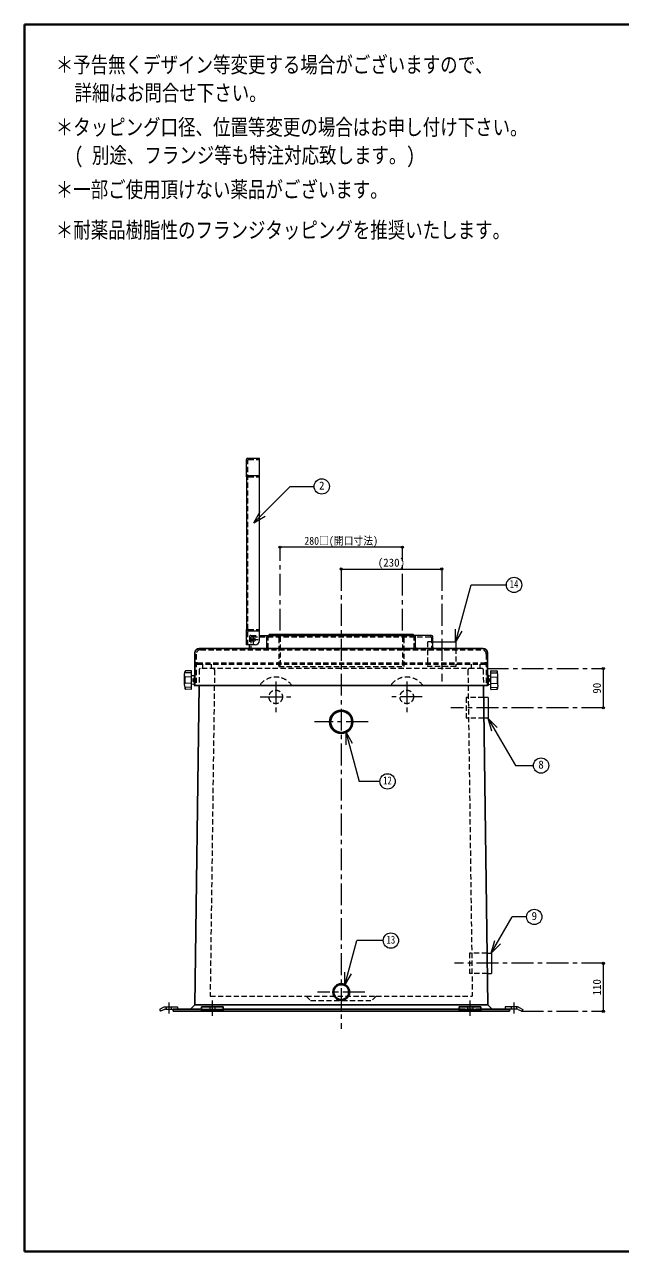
# Model space of a CAD drawing. Units: millimetres, scale not verified. Extents: x -2123 to 1927, y -1358 to 1452.
# Drawn here: x -2123 to -759, y -1358 to 1452 of the extents above; entities that cross this region are included whole.
import ezdxf
from ezdxf.enums import TextEntityAlignment as Align

# ---------------------------------------------------------------- set-up
doc = ezdxf.new("R2010")
doc.units = ezdxf.units.MM
doc.header["$LTSCALE"] = 10
doc.header["$PDMODE"] = 32
doc.header["$PDSIZE"] = 5
doc.linetypes.add('CHAIN1', pattern=[8, 5, -1, 1, -1])
doc.linetypes.add('DASHED1', pattern=[1.8, 1.2, -0.6])
doc.layers.add('0-0', color=4, linetype='Continuous', lineweight=9)
doc.styles.add('ＭＳ ゴシック', font='')
doc.styles.get('ＭＳ ゴシック').set_extended_font_data('MS Gothic')

msp = doc.modelspace()

# ---------------------------------------------------------------- linework, layer by layer
at = {"layer": '0-0', "color": 1, "lineweight": 40}
for p, q in [((-2122.8, -1358.09), (-2122.8, 1451.91)), ((1927.2, 1451.91), (-2122.8, 1451.91)), ((1927.2, -1358.09), (-2122.8, -1358.09))]:
    msp.add_line(p, q, dxfattribs=at)
at = {"layer": '0-0'}
for p, q in [((-1614.68, 416.04), (-1614.68, 456.04)), ((-1611.68, 459.04), (-1584.68, 459.04)), ((-1584.68, 419.04), (-1584.68, 459.04)), ((-1257.8, 254.91), (-1537.8, 254.91)), ((-1397.8, 204.91), (-1167.8, 204.91)), ((-1614.68, 31.04), (-1614.68, 66.04)), ((-1584.68, 41.04), (-1584.68, 63.04)), ((-1594.68, 31.04), (-1614.68, 31.04)), ((-1607.8, 25.91), (-1607.8, 31.04)), ((-1584.68, 52.91), (-1564.8, 52.91)), ((-1190.8, 52.91), (-1230.8, 52.91)), ((-1187.8, 25.91), (-1187.8, 49.91)), ((-1187.8, 37.91), (-1135.3, 37.91)), ((-1135.3, 37.91), (-1135.3, 22.91)), ((-797.8, -23.09), (-797.8, -113.09)), ((-1061.6, -89.59), (-1071.91, -89.59)), ((-1061.6, -89.59), (-1061.6, -136.59)), ((-1061.6, -136.59), (-1071.28, -136.59)), ((-797.8, -698.09), (-797.8, -808.09))]:
    msp.add_line(p, q, dxfattribs=at)
at = {"layer": '0-0', "linetype": 'DASHED1'}
for p, q in [((-1611.68, 31.04), (-1611.68, 454.54)), ((-1610.18, 456.04), (-1584.68, 456.04)), ((-1610.18, 416.04), (-1584.68, 416.04)), ((-1610.18, 66.04), (-1584.68, 66.04)), ((-1607.8, 49.91), (-1607.8, 31.04)), ((-1604.8, 52.91), (-1584.68, 52.91)), ((-1604.8, 46.91), (-1604.8, 22.91)), ((-1601.8, 49.91), (-1193.8, 49.91)), ((-1564.8, 22.91), (-1564.8, 46.91)), ((-1542.8, 55.91), (-1542.8, 52.91)), ((-1540.8, 46.91), (-1540.8, -18.09)), ((-1537.8, 49.91), (-1537.8, -18.09)), ((-1257.8, 49.91), (-1257.8, -18.09)), ((-1254.8, 46.91), (-1254.8, -18.09)), ((-1252.8, 55.91), (-1252.8, 52.91)), ((-1230.8, 22.91), (-1230.8, 46.91)), ((-1200.3, 37.91), (-1200.3, -18.09)), ((-1187.8, 37.91), (-1200.3, 37.91)), ((-1190.8, 46.91), (-1190.8, 22.91)), ((-1135.3, 22.91), (-1135.3, -18.09)), ((-1695.33, -13.09), (-1695.33, -23.09)), ((-1540.8, -18.09), (-1254.8, -18.09)), ((-1135.3, -18.09), (-1200.3, -18.09)), ((-1100.27, -13.09), (-1100.27, -23.09)), ((-1111.6, -89.59), (-1111.6, -136.59)), ((-1071.91, -89.59), (-1111.6, -89.59)), ((-1071.28, -136.59), (-1111.6, -136.59)), ((-1103.75, -674.59), (-1103.75, -721.59)), ((-1064.06, -674.59), (-1103.75, -674.59)), ((-1063.43, -721.59), (-1103.75, -721.59)), ((-1477.8, -773.09), (-1317.8, -773.09)), ((-1798.8, -798.09), (-1798.8, -803.09)), ((-1786.8, -798.09), (-1786.8, -803.09)), ((-1008.8, -798.09), (-1008.8, -803.09)), ((-996.8, -798.09), (-996.8, -803.09))]:
    msp.add_line(p, q, dxfattribs=at)
at = {"layer": '0-0', "color": 7, "lineweight": 18}
for p, q in [((-1614.68, 416.04), (-1614.68, 66.04)), ((-1611.68, 419.04), (-1584.68, 419.04)), ((-1584.68, 63.04), (-1584.68, 419.04)), ((-1598.04, 310.63), (-1583.04, 336.61)), ((-1598.04, 310.63), (-1572.06, 325.63)), ((-1135.86, 36.93), (-1100.62, 168.43)), ((-1100.62, 168.43), (-1019.68, 168.43)), ((-1611.68, 63.04), (-1584.68, 63.04)), ((-1135.86, 36.93), (-1135.86, 66.93)), ((-1135.86, 36.93), (-1120.86, 62.91)), ((-1567.8, 25.91), (-1567.8, 49.91)), ((-1564.8, 52.91), (-1229.8, 52.91)), ((-1562.8, 55.91), (-1232.8, 55.91)), ((-1562.8, 55.91), (-1562.8, 52.91)), ((-1232.8, 55.91), (-1232.8, 52.91)), ((-1227.8, 25.91), (-1227.8, 49.91)), ((-1756.3, -60.82), (-1756.3, -38.35)), ((-1756.29, -37.82), (-1755.9, -30.44)), ((-1740.3, -32.65), (-1754.85, -33.14)), ((-1740.3, -42.73), (-1754.85, -42.25)), ((-1740.82, -28.12), (-1753.97, -28.55)), ((-1740.3, -70.55), (-1740.3, -28.62)), ((-1734.76, -40.05), (-1740.3, -39.59)), ((-1737.55, -47.24), (-1737.55, -51.94)), ((-1736.93, -46.59), (-1734.3, -46.59)), ((-1736.93, -49.59), (-1734.3, -49.59)), ((-1736.93, -52.59), (-1734.3, -52.59)), ((-1734.3, -37.09), (-1732.8, -37.09)), ((-1061.3, -37.09), (-1062.8, -37.09)), ((-1058.68, -46.59), (-1061.3, -46.59)), ((-1058.68, -49.59), (-1061.3, -49.59)), ((-1058.68, -52.59), (-1061.3, -52.59)), ((-1060.84, -40.05), (-1055.3, -39.59)), ((-1058.05, -47.24), (-1058.05, -51.94)), ((-1055.3, -70.55), (-1055.3, -28.62)), ((-1055.3, -32.65), (-1040.75, -33.14)), ((-1055.3, -42.73), (-1040.75, -42.25)), ((-1054.79, -28.12), (-1041.64, -28.55)), ((-1039.32, -37.82), (-1039.7, -30.44)), ((-1039.3, -60.82), (-1039.3, -38.35)), ((-1756.29, -61.35), (-1755.9, -68.73)), ((-1740.3, -56.44), (-1754.85, -56.93)), ((-1740.3, -66.52), (-1754.85, -66.04)), ((-1740.82, -71.05), (-1753.97, -70.63)), ((-1734.76, -59.12), (-1740.3, -59.59)), ((-1060.84, -59.12), (-1055.3, -59.59)), ((-1055.3, -56.44), (-1040.75, -56.93)), ((-1055.3, -66.52), (-1040.75, -66.04)), ((-1054.79, -71.05), (-1041.64, -70.63)), ((-1039.32, -61.35), (-1039.7, -68.73)), ((-1061.81, -136.52), (-1054.04, -165.5)), ((-1061.81, -136.52), (-1040.59, -157.73)), ((-1387.42, -168.09), (-1387.42, -198.09)), ((-1387.42, -168.09), (-1372.42, -194.07)), ((-1387.42, -168.09), (-1357.04, -281.45)), ((-1309.31, -281.45), (-1357.04, -281.45)), ((-1054.23, -674.97), (-1006.28, -591.92)), ((-973.3, -591.92), (-1006.28, -591.92)), ((-1389.33, -748.4), (-1361.94, -646.21)), ((-1301.68, -646.21), (-1361.94, -646.21)), ((-1054.23, -674.97), (-1046.46, -645.99)), ((-1054.23, -674.97), (-1033.02, -653.75)), ((-1064.06, -674.59), (-1053.75, -674.59)), ((-1053.75, -674.59), (-1053.75, -721.59)), ((-1389.33, -748.4), (-1389.33, -718.4)), ((-1389.33, -748.4), (-1374.33, -722.42)), ((-1063.43, -721.59), (-1053.75, -721.59)), ((-1803.86, -798.61), (-1813.86, -803.61)), ((-1813.86, -803.61), (-1811.62, -808.09)), ((-1802.68, -803.61), (-1811.62, -808.09)), ((-1801.62, -798.09), (-1772.8, -798.09)), ((-1800.44, -803.09), (-1782.8, -803.09)), ((-1772.8, -798.09), (-1772.8, -803.09)), ((-1022.8, -798.09), (-1022.8, -803.09)), ((-993.98, -798.09), (-1022.8, -798.09)), ((-995.16, -803.09), (-1012.8, -803.09)), ((-992.93, -803.61), (-983.98, -808.09)), ((-991.75, -798.61), (-981.75, -803.61)), ((-981.75, -803.61), (-983.98, -808.09))]:
    msp.add_line(p, q, dxfattribs=at)
at = {"layer": '0-0', "linetype": 'CHAIN1'}
for p, q in [((-1537.8, 63.91), (-1537.8, 254.91)), ((-1257.8, 63.91), (-1257.8, 254.91)), ((-1397.8, 204.91), (-1397.8, -848.09)), ((-1167.8, 204.91), (-1167.8, -53.09)), ((-1588.3, 42.54), (-1608.3, 42.54)), ((-1598.3, 32.54), (-1598.3, 52.54)), ((-1064.5, -23.09), (-797.8, -23.09)), ((-1547.8, -52.59), (-1547.8, -123.59)), ((-1247.8, -52.59), (-1247.8, -123.59)), ((-1583.3, -88.09), (-1512.3, -88.09)), ((-1212.3, -88.09), (-1283.3, -88.09)), ((-797.8, -113.09), (-1146.6, -113.09)), ((-1336.3, -145.09), (-1459.3, -145.09)), ((-797.8, -698.09), (-1138.75, -698.09)), ((-1692.8, -818.09), (-1692.8, -783.09)), ((-1343.8, -764.09), (-1451.8, -764.09)), ((-1102.8, -818.09), (-1102.8, -783.09)), ((-1792.8, -788.09), (-1792.8, -813.09)), ((-1002.8, -788.09), (-1002.8, -813.09)), ((-985.04, -808.09), (-797.8, -808.09))]:
    msp.add_line(p, q, dxfattribs=at)
at = {"layer": '0-0', "color": 5, "lineweight": 25}
for p, q in [((-1732.8, 12.91), (-1732.8, -62.09)), ((-1722.8, 22.91), (-1072.8, 22.91)), ((-1062.8, 12.91), (-1062.8, -62.09)), ((-1723.32, -62.09), (-1733.13, -793.09)), ((-1732.8, -62.09), (-1062.8, -62.09)), ((-1072.28, -62.09), (-1062.47, -793.09)), ((-1782.8, -803.09), (-1782.8, -808.09)), ((-1717.8, -803.09), (-1782.8, -803.09)), ((-1012.8, -808.09), (-1782.8, -808.09)), ((-1733.13, -793.09), (-1743.13, -803.09)), ((-1062.47, -793.09), (-1733.13, -793.09)), ((-1717.8, -798.09), (-1717.8, -808.09)), ((-1717.8, -803.61), (-1667.8, -803.61)), ((-1127.8, -803.09), (-1667.8, -803.09)), ((-1127.8, -803.61), (-1077.8, -803.61)), ((-1077.8, -798.09), (-1077.8, -808.09)), ((-1077.8, -803.09), (-1012.8, -803.09)), ((-1062.47, -793.09), (-1052.47, -803.09)), ((-1012.8, -803.09), (-1012.8, -808.09))]:
    msp.add_line(p, q, dxfattribs=at)
at = {"layer": '0-0', "color": 7, "linetype": 'DASHED1', "lineweight": 18}
for p, q in [((-1729.8, 9.91), (-1729.8, -62.09)), ((-1719.8, 19.91), (-1075.8, 19.91)), ((-1065.8, 9.91), (-1065.8, -62.09)), ((-1726.8, -10.09), (-1068.8, -10.09)), ((-1726.8, -13.09), (-1068.8, -13.09)), ((-1722.83, -25.06), (-1723.32, -62.09)), ((-1074.77, -23.09), (-1720.83, -23.09)), ((-1715.33, -13.09), (-1715.33, -23.09)), ((-1107.76, -26.13), (-1097.74, -773.09)), ((-1080.27, -13.09), (-1080.27, -23.09)), ((-1072.77, -25.06), (-1072.28, -62.09)), ((-1477.8, -773.09), (-1467.8, -783.09)), ((-1467.8, -783.09), (-1327.8, -783.09)), ((-1317.8, -773.09), (-1327.8, -783.09)), ((-1317.8, -773.09), (-1097.74, -773.09)), ((-1717.8, -803.09), (-1667.8, -803.09)), ((-1698.8, -798.09), (-1698.8, -803.09)), ((-1686.8, -798.09), (-1686.8, -803.09)), ((-1077.8, -803.09), (-1127.8, -803.09)), ((-1108.8, -798.09), (-1108.8, -803.09)), ((-1096.8, -798.09), (-1096.8, -803.09))]:
    msp.add_line(p, q, dxfattribs=at)
at = {"layer": '0-0', "color": 7, "lineweight": 18}
for points in [[(-1598.04, 310.63), (-1514.69, 393.98), (-1459.92, 393.98)], [(-1734.3, -37.09), (-1734.3, -62.09), (-1732.8, -62.09)], [(-1061.3, -37.09), (-1061.3, -62.09), (-1062.8, -62.09)], [(-1061.81, -136.52), (-999.06, -245.2), (-957.81, -245.2)]]:
    msp.add_lwpolyline(points, dxfattribs=at)
at = {"layer": '0-0', "color": 7, "linetype": 'DASHED1', "lineweight": 18}
msp.add_lwpolyline([(-1687.84, -26.13), (-1697.86, -773.09), (-1477.8, -773.09)], dxfattribs=at)
at = {"layer": '0-0', "color": 5, "lineweight": 25}
for points in [[(-1717.8, -798.09), (-1667.8, -798.09), (-1667.8, -808.09)], [(-1077.8, -798.09), (-1127.8, -798.09), (-1127.8, -808.09)]]:
    msp.add_lwpolyline(points, dxfattribs=at)
at = {"layer": '0-0', "color": 7, "lineweight": 18}
for centre in [(-1442.42, 393.98), (-1002.18, 168.43), (-940.31, -245.2), (-1291.81, -281.45), (-955.8, -591.92), (-1284.18, -646.21)]:
    msp.add_circle(centre, 17.5, dxfattribs=at)
at = {"layer": '0-0'}
msp.add_circle((-1598.3, 42.54), 4, dxfattribs=at)
at = {"layer": '0-0', "linetype": 'DASHED1'}
for centre in [(-1547.8, -88.09), (-1247.8, -88.09)]:
    msp.add_circle(centre, 15.5, dxfattribs=at)
at = {"layer": '0-0', "color": 5, "lineweight": 25}
for centre, radius in [((-1397.8, -145.09), 26.5), ((-1397.8, -145.09), 24.3), ((-1397.8, -764.09), 19), ((-1397.8, -764.09), 17)]:
    msp.add_circle(centre, radius, dxfattribs=at)
at = {"layer": '0-0'}
for centre, radius, start, end in [((-1611.68, 456.04), 3, 90, 180), ((-1594.68, 41.04), 10, 270, 360), ((-1190.8, 49.91), 3, 0, 90), ((-1610.8, 25.91), 3, 270, 0), ((-1184.8, 25.91), 3, 180, 270)]:
    msp.add_arc(centre, radius, start, end, dxfattribs=at)
at = {"layer": '0-0', "linetype": 'DASHED1'}
for centre, radius, start, end in [((-1610.18, 454.54), 1.5, 90, 180), ((-1610.18, 414.54), 1.5, 90, 180), ((-1610.18, 67.54), 1.5, 180, 270), ((-1604.8, 49.91), 3, 90, 180), ((-1601.8, 46.91), 3, 90, 180), ((-1561.8, 46.91), 3, 90, 180), ((-1543.8, 46.91), 3, 0, 90), ((-1540.8, 49.91), 3, 0, 90), ((-1254.8, 49.91), 3, 90, 180), ((-1251.8, 46.91), 3, 90, 180), ((-1233.8, 46.91), 3, 0, 90), ((-1193.8, 46.91), 3, 0, 90), ((-1607.8, 22.91), 3, 270, 0), ((-1567.8, 22.91), 3, 270, 0), ((-1227.8, 22.91), 3, 180, 270), ((-1187.8, 22.91), 3, 180, 270), ((-1543.8, -13.09), 3, 0, 90), ((-1543.8, -16.09), 3, 0, 90), ((-1251.8, -13.09), 3, 90, 180), ((-1251.8, -16.09), 3, 90, 180), ((-1547.8, -88.09), 45.5, 34.8499, 145.1501), ((-1247.8, -88.09), 45.5, 34.8499, 145.1501)]:
    msp.add_arc(centre, radius, start, end, dxfattribs=at)
at = {"layer": '0-0', "color": 7, "lineweight": 18}
for centre, radius, start, end in [((-1611.68, 416.04), 3, 90, 180), ((-1611.68, 66.04), 3, 180, 270), ((-1564.8, 49.91), 3, 90, 180), ((-1230.8, 49.91), 3, 0, 90), ((-1570.8, 25.91), 3, 270, 0), ((-1224.8, 25.91), 3, 180, 270), ((-1746.3, -38.35), 10, 176.98087, 180), ((-1753.9, -30.55), 2, 91.84585, 176.98087), ((-1701.46, -49.59), 54.34, 172.70127, 187.29873), ((-1754.87, -42.75), 0.5, 88.09085, 172.70127), ((-1753.23, -30.08), 2.07, 141.26695, 176.97243), ((-1745.34, -30.16), 9.96, 178.90936, 197.37998), ((-1740.8, -28.62), 0.5, 0, 91.84585), ((-1735.45, -48.09), 2.11, 134.62454, 225.37546), ((-1735.45, -51.09), 2.11, 134.62454, 225.37546), ((-1735.98, -48.12), 1.79, 121.62812, 150.75937), ((-1735.98, -51.06), 1.79, 209.24063, 238.37188), ((-1734.8, -40.55), 0.5, 0, 85.23636), ((-1060.8, -40.55), 0.5, 94.76364, 180), ((-1059.62, -48.12), 1.79, 29.24063, 58.37188), ((-1060.16, -48.09), 2.11, 314.62454, 45.37546), ((-1060.16, -51.09), 2.11, 314.62454, 45.37546), ((-1059.62, -51.06), 1.79, 301.62812, 330.75937), ((-1054.8, -28.62), 0.5, 88.15415, 180), ((-1041.7, -30.55), 2, 3.01913, 88.15415), ((-1050.26, -30.16), 9.96, 342.62002, 1.09064), ((-1040.74, -42.75), 0.5, 7.29873, 91.90915), ((-1042.37, -30.08), 2.07, 3.02757, 38.73305), ((-1094.14, -49.59), 54.34, 352.70127, 7.29873), ((-1049.3, -38.35), 10, 0, 3.01913), ((-1746.3, -60.82), 10, 180, 183.01913), ((-1753.9, -68.63), 2, 183.01913, 268.15415), ((-1754.87, -56.43), 0.5, 187.29873, 271.90915), ((-1745.34, -69.01), 9.96, 162.62002, 181.09064), ((-1753.23, -69.09), 2.07, 183.02757, 218.73305), ((-1740.8, -70.55), 0.5, 268.15415, 0), ((-1734.8, -58.63), 0.5, 274.76364, 0), ((-1060.8, -58.63), 0.5, 180, 265.23636), ((-1054.8, -70.55), 0.5, 180, 271.84585), ((-1041.7, -68.63), 2, 271.84585, 356.98087), ((-1040.74, -56.43), 0.5, 268.09085, 352.70127), ((-1050.26, -69.01), 9.96, 358.90936, 17.37998), ((-1042.37, -69.09), 2.07, 321.26695, 356.97243), ((-1049.3, -60.82), 10, 356.98087, 0), ((-1801.62, -803.09), 5, 90, 116.56505), ((-1800.44, -808.09), 5, 90, 116.56505), ((-995.16, -808.09), 5, 63.43495, 90), ((-993.98, -803.09), 5, 63.43495, 90)]:
    msp.add_arc(centre, radius, start, end, dxfattribs=at)
at = {"layer": '0-0', "color": 5, "lineweight": 25}
for centre, start, end in [((-1722.8, 12.91), 90, 180), ((-1072.8, 12.91), 0, 90)]:
    msp.add_arc(centre, 10, start, end, dxfattribs=at)
at = {"layer": '0-0', "color": 7, "linetype": 'DASHED1', "lineweight": 18}
for centre, radius, start, end in [((-1719.8, 9.91), 10, 90, 180), ((-1075.8, 9.91), 10, 0, 90), ((-1726.8, -13.09), 3, 90, 180), ((-1726.8, -16.09), 3, 90, 180), ((-1720.83, -25.09), 2, 90, 179.23139), ((-1690.84, -26.09), 3, 359.23139, 90), ((-1104.76, -26.09), 3, 90, 180.76861), ((-1074.77, -25.09), 2, 0.76861, 90), ((-1068.8, -13.09), 3, 0, 90), ((-1068.8, -16.09), 3, 0, 90)]:
    msp.add_arc(centre, radius, start, end, dxfattribs=at)
at = {"layer": '0-0', "color": 1}
for p in [(-1537.8, 254.91), (-1257.8, 254.91), (-1397.8, 204.91), (-1167.8, 204.91), (-797.8, -23.09), (-797.8, -113.09), (-797.8, -698.09), (-797.8, -808.09)]:
    msp.add_point(p, dxfattribs=at)

# ---------------------------------------------------------------- texts
at = {"layer": '0-0', "color": 7, "style": 'ＭＳ ゴシック'}
for s, height, width, p in [('＊予告無くデザイン等変更する場合がございますので、', 36.66, 0.8, (-2051.37, 1330.48)), ('詳細はお問合せ下さい。', 36.66, 0.8, (-2008.52, 1266.2)), ('＊タッピング口径、位置等変更の場合はお申し付け下さい。', 36.66, 0.8, (-2051.37, 1187.63)), ('( 別途、フランジ等も特注対応致します。)', 36.66, 0.8, (-2008.52, 1123.34)), ('＊一部ご使用頂けない薬品がございます。', 36.66, 0.8, (-2051.37, 1044.77)), ('＊耐薬品樹脂性のフランジタッピングを推奨いたします。', 36.66, 0.8, (-2051.37, 951.91)), ('280□(開口寸法)', 18.33, 0.9, (-1482.18, 254.91)), ('14', 18.33, 0.8, (-1012.18, 155.93)), ('12', 18.33, 0.8, (-1301.81, -293.95)), ('13', 18.33, 0.8, (-1294.18, -658.71))]:
    msp.add_text(s, height=height, dxfattribs=dict(at, width=width)).set_placement(p, align=Align.BOTTOM_LEFT)
for s, p in [('2', (-1448.67, 381.48)), ('(230)', (-1314.05, 204.91)), ('8', (-946.56, -257.7)), ('9', (-962.05, -604.42))]:
    msp.add_text(s, height=18.33, dxfattribs=at).set_placement(p, align=Align.BOTTOM_LEFT)
for s, p in [('90', (-797.8, -80.59)), ('110', (-797.8, -771.84))]:
    msp.add_text(s, height=18.33, rotation=90, dxfattribs=at).set_placement(p, align=Align.BOTTOM_LEFT)

doc.saveas('drawing.dxf')
